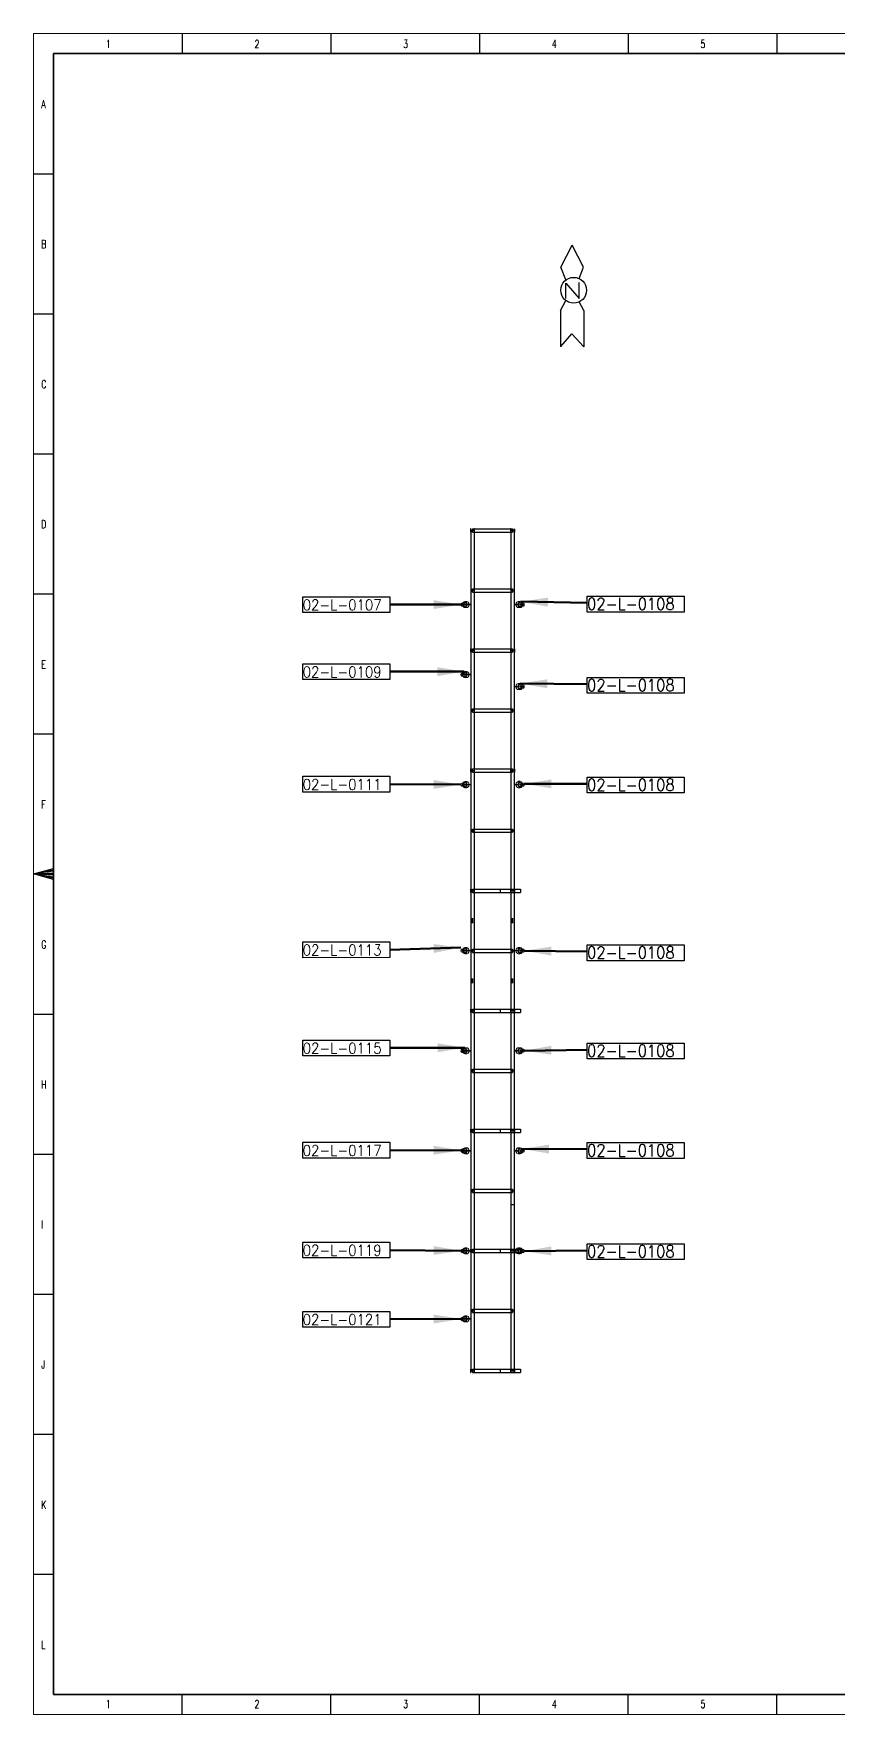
# Model space of a CAD drawing. Header units: inches. Extents: x 9 to 553326, y 5 to 186380.
# Drawn here: x 289738 to 378913, y 5 to 186380 of the extents above; entities that cross this region are included whole.
import ezdxf

# ---------------------------------------------------------------- set-up
doc = ezdxf.new("R2010")
doc.units = ezdxf.units.IN
doc.header["$MEASUREMENT"] = 0
doc.linetypes.add('LIGHTINGLAYOUTPROGRESSUNIT-EMBED 1_DWG$0$HIDDEN2', pattern=[0.1875, 0.125, -0.0625])
for name, color, linetype in [('_Auto', 7, 'Continuous'), ('Default', 7, 'Continuous'), ('LIGHTINGLAYOUTPROGRESSUNIT-EMBED 1_DWG$0$DwgTemplate', 7, 'Continuous')]:
    doc.layers.add(name, color=color, linetype=linetype)
doc.layers.add('Pipe Rack Lighting', color=1, linetype='Continuous', lineweight=5)
doc.styles.add('HZTXT', font='txt_qlt.shx', dxfattribs={"width": 0.7, "bigfont": 'hztxt.shx'})
doc.styles.get("Standard").update_dxf_attribs({"font": 'arial.ttf'})
doc.styles.add('TEG BORDER', font='txt_qlt.shx', dxfattribs={"width": 0.7, "bigfont": 'hztxt.shx'})
doc.dimstyles.new('ANSI_L', dxfattribs={"dimtxt": 0.18, "dimasz": 0.18, "dimexe": 0.18, "dimexo": 0.0625, "dimgap": 0.09, "dimtad": 0, "dimtih": 1, "dimtoh": 1, "dimdec": 4, "dimzin": 0, "dimdsep": 46, "dimtxsty": 'Standard', "dimcen": 0.09, "dimadec": 0, "dimazin": 0, "dimtfac": 1, "dimtdec": 4, "dimtofl": 0, "dimtmove": 0, "dimatfit": 3, "dimfxl": 1, "dimtolj": 1, "dimtzin": 0, "dimarcsym": 0})

# ---------------------------------------------------------------- blocks, each defined once
blk = doc.blocks.new('TEG BORDER A2')
for p, q in [((37.12, 420), (37.12, 415)), ((74.25, 420), (74.25, 415)), ((111.38, 420), (111.38, 415)), ((148.5, 420), (148.5, 415)), ((185.63, 420), (185.63, 415)), ((0, 385), (5, 385)), ((0, 350), (5, 350)), ((0, 315), (5, 315)), ((0, 280), (5, 280)), ((0, 245), (5, 245)), ((5, 210), (0, 210)), ((1.25, 210), (3.75, 210)), ((0, 175), (5, 175)), ((0, 140), (5, 140)), ((0, 105), (5, 105)), ((0, 70), (5, 70)), ((0, 35), (5, 35)), ((37.12, 0), (37.12, 5)), ((74.25, 0), (74.25, 5)), ((111.38, 0), (111.38, 5)), ((148.5, 0), (148.5, 5)), ((185.63, 0), (185.63, 5))]:
    blk.add_line(p, q)
at = {"linetype": 'Continuous'}
for p, q in [((489, 415), (5, 415)), ((5, 415), (5, 5)), ((5, 5), (489, 5))]:
    blk.add_line(p, q, dxfattribs=at)
at = {"color": 5, "lineweight": 15}
blk.add_lwpolyline([(0, 420), (594, 420), (594, 0), (0, 0)], close=True, dxfattribs=at)
blk.add_lwpolyline([(5, 415), (589, 415), (589, 5), (5, 5)], close=True)
blk.add_lwpolyline([(0, 210), (5, 211.34), (5, 208.66), (0, 210), (5, 211), (5, 210.67), (0, 210), (5, 210.33), (5, 209.67), (0, 210), (5, 209.33), (5, 209), (0, 210)])
at = {"char_height": 2, "width": 2, "style": 'TEG BORDER'}
for s, insert, attachment_point in [('1', (18.05, 418.41), 1), ('2', (55.17, 418.41), 1), ('3', (92.3, 418.41), 1), ('4', (129.42, 418.41), 1), ('5', (166.55, 418.41), 1), ('A', (1.91, 403.39), 1), ('B', (1.91, 368.39), 1), ('C', (1.91, 333.39), 1), ('D', (1.91, 298.39), 1), ('E', (1.91, 263.39), 1), ('F', (1.91, 228.39), 1), ('G', (1.91, 193.39), 1), ('H', (1.91, 158.39), 1), ('I', (1.91, 123.39), 1), ('J', (1.91, 88.39), 1), ('K', (1.91, 53.39), 1), ('L', (1.91, 18.39), 1), ('1', (18.05, 1.59), 7), ('2', (55.17, 1.59), 7), ('3', (92.3, 1.59), 7), ('4', (129.42, 1.59), 7), ('5', (166.55, 1.59), 7)]:
    blk.add_mtext(s, dxfattribs=dict(at, insert=insert, attachment_point=attachment_point))

msp = doc.modelspace()

# ---------------------------------------------------------------- linework, layer by layer
at = {"layer": '_Auto', "color": 7, "linetype": 'Continuous'}
for points in [[(319551, 123943), (329220, 123945), (329220, 122189), (319551, 122187)], [(351070, 123997), (361831, 123999), (361831, 122243), (351070, 122241)], [(319551, 116506), (329220, 116508), (329220, 114752), (319551, 114750)], [(351070, 114992), (361831, 114993), (361831, 113237), (351070, 113236)], [(319551, 104026), (329220, 104028), (329220, 102272), (319551, 102270)], [(351070, 103933), (361831, 103934), (361831, 102178), (351070, 102177)], [(319551, 85669), (329220, 85671), (329220, 83915), (319551, 83913)], [(351070, 85335), (361831, 85337), (361831, 83581), (351070, 83579)], [(319551, 74783), (329220, 74785), (329220, 73029), (319551, 73027)], [(351070, 74446), (361831, 74447), (361831, 72691), (351070, 72690)], [(319551, 63448), (329220, 63449), (329220, 61693), (319551, 61692)], [(351070, 63403), (361831, 63404), (361831, 61648), (351070, 61647)], [(319551, 52374), (329220, 52376), (329220, 50620), (319551, 50618)], [(351070, 52195), (361831, 52197), (361831, 50441), (351070, 50439)], [(319551, 44695), (329220, 44696), (329220, 42940), (319551, 42939)]]:
    msp.add_lwpolyline(points, close=True, dxfattribs=at)
at = {"layer": 'Default', "color": 7, "linetype": 'Continuous'}
for p, q in [((348166, 160499), (349426, 162936)), ((350687, 160480), (349418, 162936)), ((348730, 159069), (348166, 160499)), ((350202, 159207), (350687, 160480)), ((348730, 158695), (350203, 156998)), ((348730, 156998), (348730, 158695)), ((350203, 156998), (350203, 158784)), ((348140, 155668), (348730, 156778)), ((350710, 155659), (350203, 156640)), ((348134, 155649), (348134, 151639)), ((350710, 155659), (350710, 151658)), ((348160, 151677), (349395, 153097)), ((350704, 151658), (349395, 153097))]:
    msp.add_line(p, q, dxfattribs=at)
msp.add_circle((349580, 157923), 1427, dxfattribs=at)
at = {"layer": 'LIGHTINGLAYOUTPROGRESSUNIT-EMBED 1_DWG$0$DwgTemplate', "color": 9, "linetype": 'Continuous'}
for p, q in [((338170, 131463), (338147, 131463)), ((338147, 131463), (338147, 131096)), ((338147, 131096), (338170, 131096)), ((338170, 131286), (338170, 131463)), ((338572, 131286), (338170, 131286)), ((338170, 131273), (338572, 131273)), ((338170, 131096), (338170, 131273)), ((338188, 131279), (338188, 124623)), ((338188, 131279), (338554, 131279)), ((338371, 131463), (342585, 131463)), ((338371, 131096), (338371, 131463)), ((338371, 131096), (342585, 131096)), ((338554, 131279), (338554, 124623)), ((338572, 131463), (338572, 131286)), ((338594, 131463), (338572, 131463)), ((338572, 131273), (338572, 131096)), ((338572, 131096), (338594, 131096)), ((338594, 131096), (338594, 131463)), ((342585, 131463), (342585, 131096)), ((342607, 131463), (342585, 131463)), ((342585, 131096), (342607, 131096)), ((342607, 131463), (342808, 131463)), ((342607, 131286), (342607, 131463)), ((343009, 131286), (342607, 131286)), ((342607, 131096), (342607, 131273)), ((342607, 131273), (343009, 131273)), ((342607, 131096), (342808, 131096)), ((342625, 131273), (342625, 124623)), ((342808, 131463), (342808, 131286)), ((342808, 131273), (342808, 131096)), ((342991, 131273), (342991, 124623)), ((343009, 131463), (343009, 131286)), ((343032, 131463), (343009, 131463)), ((343009, 131273), (343009, 131096)), ((343009, 131096), (343032, 131096)), ((343032, 131096), (343032, 131463)), ((338554, 124623), (338188, 124623)), ((338188, 124616), (338554, 124616)), ((338188, 124616), (338188, 117967)), ((338371, 124440), (338371, 124806)), ((338371, 124806), (342808, 124806)), ((338371, 124440), (342808, 124440)), ((338554, 124616), (338554, 117967)), ((342991, 124623), (342625, 124623)), ((342625, 124616), (342991, 124616)), ((342625, 124616), (342625, 117967)), ((342808, 124806), (342808, 124440)), ((342991, 124616), (342991, 117967)), ((338554, 117967), (338188, 117967)), ((338188, 117967), (338188, 111311)), ((338188, 117967), (338554, 117967)), ((338371, 118150), (342808, 118150)), ((338371, 117784), (338371, 118150)), ((338371, 117784), (342808, 117784)), ((338554, 117967), (338554, 111311)), ((338572, 118150), (338572, 117974)), ((338594, 118150), (338572, 118150)), ((338572, 117960), (338572, 117784)), ((338572, 117784), (338594, 117784)), ((338594, 117784), (338594, 118150)), ((342607, 118150), (342585, 118150)), ((342585, 118150), (342585, 117784)), ((342585, 117784), (342607, 117784)), ((342607, 117974), (342607, 118150)), ((343009, 117974), (342607, 117974)), ((342607, 117960), (343009, 117960)), ((342607, 117784), (342607, 117960)), ((342991, 117967), (342625, 117967)), ((342625, 117967), (342625, 111311)), ((342625, 117967), (342991, 117967)), ((342808, 118150), (342808, 117784)), ((342991, 117967), (342991, 111311)), ((343032, 118150), (343009, 118150)), ((343009, 118150), (343009, 117974)), ((343009, 117960), (343009, 117784)), ((343009, 117784), (343032, 117784)), ((343032, 117784), (343032, 118150)), ((338554, 111311), (338188, 111311)), ((338188, 111304), (338554, 111304)), ((338188, 111304), (338188, 104661)), ((338371, 111494), (342808, 111494)), ((338371, 111128), (338371, 111494)), ((338371, 111128), (342808, 111128)), ((338554, 111304), (338554, 104661)), ((342991, 111311), (342625, 111311)), ((342625, 111304), (342991, 111304)), ((342625, 111304), (342625, 104654)), ((342808, 111494), (342808, 111128)), ((342991, 111304), (342991, 104654)), ((338188, 104648), (338188, 97998)), ((338371, 104661), (338371, 104838)), ((338371, 104838), (338572, 104838)), ((338371, 104471), (338371, 104648)), ((338371, 104471), (338572, 104471)), ((338554, 104648), (338554, 97998)), ((338594, 104838), (338572, 104838)), ((338572, 104838), (338572, 104661)), ((338572, 104648), (338572, 104471)), ((338572, 104471), (338594, 104471)), ((338594, 104838), (342808, 104838)), ((338594, 104471), (338594, 104838)), ((338594, 104471), (342808, 104471)), ((342585, 104838), (342585, 104471)), ((342607, 104838), (342585, 104838)), ((342585, 104471), (342607, 104471)), ((342607, 104661), (342607, 104838)), ((343009, 104661), (342607, 104661)), ((342607, 104471), (342607, 104648)), ((342607, 104648), (343009, 104648)), ((342991, 104654), (342625, 104654)), ((342625, 104654), (342991, 104654)), ((342625, 104654), (342625, 97998)), ((342808, 104838), (342808, 104471)), ((342991, 104654), (342991, 97998)), ((343032, 104838), (343009, 104838)), ((343009, 104838), (343009, 104661)), ((343009, 104648), (343009, 104471)), ((343009, 104471), (343032, 104471)), ((343032, 104471), (343032, 104838)), ((338554, 97998), (338188, 97998)), ((338188, 97991), (338188, 91342)), ((338188, 97991), (338554, 97991)), ((338371, 97815), (338371, 98181)), ((338371, 98181), (342808, 98181)), ((338371, 97815), (342808, 97815)), ((338554, 97991), (338554, 91342)), ((342991, 97998), (342625, 97998)), ((342625, 97991), (342625, 91525)), ((342625, 97991), (342991, 97991)), ((342808, 98181), (342808, 97815)), ((342991, 97991), (342991, 91525)), ((338188, 91342), (338554, 91342)), ((338188, 91342), (338188, 84686)), ((338554, 91342), (338188, 91342)), ((338371, 91159), (338371, 91525)), ((338371, 91525), (341477, 91525)), ((338554, 91342), (338554, 84686)), ((338572, 91525), (338572, 91349)), ((338594, 91525), (338572, 91525)), ((338572, 91335), (338572, 91159)), ((338594, 91159), (338594, 91525)), ((341477, 91159), (341477, 91525)), ((341477, 91525), (343696, 91525)), ((342607, 91525), (342585, 91525)), ((342585, 91525), (342585, 91159)), ((342607, 91349), (342607, 91525)), ((343009, 91349), (342607, 91349)), ((342607, 91159), (342607, 91335)), ((342607, 91335), (343009, 91335)), ((343032, 91525), (343009, 91525)), ((343009, 91525), (343009, 91349)), ((343009, 91335), (343009, 91159)), ((343032, 91159), (343032, 91525)), ((343696, 91525), (343696, 91159)), ((338371, 91159), (341477, 91159)), ((338572, 91159), (338594, 91159)), ((341477, 91159), (343696, 91159)), ((342585, 91159), (342607, 91159)), ((342625, 91159), (342625, 84686)), ((342991, 91159), (342991, 84686)), ((343009, 91159), (343032, 91159)), ((338204, 88028), (338204, 88019)), ((338204, 88019), (338204, 88014)), ((338362, 88019), (338204, 88019)), ((338204, 88014), (338371, 88014)), ((338204, 88014), (338204, 88008)), ((338371, 88014), (338204, 88014)), ((338204, 88008), (338204, 88000)), ((338204, 88008), (338362, 88008)), ((338362, 88118), (338362, 88280)), ((338371, 88118), (338362, 88118)), ((338362, 88118), (338362, 88019)), ((338362, 88008), (338362, 87910)), ((338362, 87910), (338371, 87910)), ((338362, 87747), (338362, 87910)), ((338371, 88280), (338371, 88118)), ((338371, 88014), (338371, 88118)), ((338371, 87910), (338371, 88014)), ((338371, 87910), (338371, 87747)), ((342642, 88028), (342642, 88019)), ((342642, 88019), (342642, 88014)), ((342799, 88019), (342642, 88019)), ((342642, 88014), (342642, 88008)), ((342808, 88014), (342642, 88014)), ((342642, 88014), (342808, 88014)), ((342642, 88008), (342642, 88000)), ((342642, 88008), (342799, 88008)), ((342799, 88118), (342799, 88280)), ((342799, 88118), (342799, 88019)), ((342808, 88118), (342799, 88118)), ((342799, 88008), (342799, 87910)), ((342799, 87747), (342799, 87910)), ((342799, 87910), (342808, 87910)), ((342808, 88280), (342808, 88118)), ((342808, 88014), (342808, 88118)), ((342808, 87910), (342808, 88014)), ((342808, 87910), (342808, 87747)), ((338554, 84686), (338188, 84686)), ((338188, 84679), (338554, 84679)), ((338188, 84679), (338188, 78029)), ((338204, 84686), (338204, 84679)), ((338204, 84679), (338204, 84679)), ((338362, 84679), (338362, 84686)), ((338362, 84679), (338362, 84679)), ((338371, 84869), (342808, 84869)), ((338371, 84503), (338371, 84869)), ((338371, 84503), (342808, 84503)), ((338554, 84679), (338554, 78029)), ((342991, 84686), (342625, 84686)), ((342625, 84679), (342991, 84679)), ((342625, 84679), (342625, 78213)), ((342808, 84869), (342808, 84503)), ((342991, 84679), (342991, 78213)), ((338204, 81365), (338204, 81356)), ((338204, 81356), (338204, 81351)), ((338362, 81356), (338204, 81356)), ((338371, 81351), (338204, 81351)), ((338204, 81351), (338204, 81345)), ((338204, 81351), (338371, 81351)), ((338204, 81345), (338204, 81336)), ((338204, 81345), (338362, 81345)), ((338362, 81455), (338362, 81617)), ((338362, 81455), (338362, 81356)), ((338371, 81455), (338362, 81455)), ((338362, 81345), (338362, 81247)), ((338362, 81084), (338362, 81247)), ((338362, 81247), (338371, 81247)), ((338371, 81617), (338371, 81455)), ((338371, 81351), (338371, 81455)), ((338371, 81247), (338371, 81351)), ((338371, 81247), (338371, 81084)), ((342642, 81365), (342642, 81356)), ((342799, 81356), (342642, 81356)), ((342642, 81356), (342642, 81351)), ((342808, 81351), (342642, 81351)), ((342642, 81351), (342642, 81345)), ((342642, 81351), (342808, 81351)), ((342642, 81345), (342642, 81336)), ((342642, 81345), (342799, 81345)), ((342799, 81455), (342799, 81617)), ((342799, 81455), (342799, 81356)), ((342808, 81455), (342799, 81455)), ((342799, 81345), (342799, 81247)), ((342799, 81084), (342799, 81247)), ((342799, 81247), (342808, 81247)), ((342808, 81617), (342808, 81455)), ((342808, 81351), (342808, 81455)), ((342808, 81247), (342808, 81351)), ((342808, 81247), (342808, 81084)), ((338188, 78029), (338554, 78029)), ((338188, 78029), (338188, 71373)), ((338554, 78029), (338188, 78029)), ((338371, 77846), (338371, 78213)), ((338371, 78213), (341477, 78213)), ((338371, 77846), (341477, 77846)), ((338554, 78029), (338554, 71373)), ((338594, 78213), (338572, 78213)), ((338572, 78213), (338572, 78036)), ((338572, 78023), (338572, 77846)), ((338572, 77846), (338594, 77846)), ((338594, 77846), (338594, 78213)), ((341477, 77846), (341477, 78213)), ((341477, 78213), (343696, 78213)), ((341477, 77846), (343696, 77846)), ((342607, 78213), (342585, 78213)), ((342585, 78213), (342585, 77846)), ((342585, 77846), (342607, 77846)), ((342607, 78036), (342607, 78213)), ((343009, 78036), (342607, 78036)), ((342607, 77846), (342607, 78023)), ((342607, 78023), (343009, 78023)), ((342625, 77846), (342625, 71373)), ((342991, 77846), (342991, 71373)), ((343032, 78213), (343009, 78213)), ((343009, 78213), (343009, 78036)), ((343009, 78023), (343009, 77846)), ((343009, 77846), (343032, 77846)), ((343032, 77846), (343032, 78213)), ((343696, 78213), (343696, 77846)), ((338554, 71373), (338188, 71373)), ((338188, 71366), (338554, 71366)), ((338188, 71366), (338188, 64717)), ((338371, 71556), (342808, 71556)), ((338371, 71190), (338371, 71556)), ((338371, 71190), (342808, 71190)), ((338554, 71366), (338554, 64717)), ((342991, 71373), (342625, 71373)), ((342625, 71366), (342625, 64900)), ((342625, 71366), (342991, 71366)), ((342808, 71556), (342808, 71190)), ((342991, 71366), (342991, 64900)), ((338188, 64717), (338188, 58061)), ((338188, 64717), (338554, 64717)), ((338554, 64717), (338188, 64717)), ((338371, 64534), (338371, 64900)), ((338371, 64900), (341477, 64900)), ((338371, 64534), (341477, 64534)), ((338554, 64717), (338554, 58061)), ((338572, 64900), (338572, 64724)), ((338594, 64900), (338572, 64900)), ((338572, 64710), (338572, 64534)), ((338572, 64534), (338594, 64534)), ((338594, 64534), (338594, 64900)), ((341477, 64900), (343696, 64900)), ((341477, 64534), (341477, 64900)), ((341477, 64534), (343696, 64534)), ((342585, 64900), (342585, 64534)), ((342607, 64900), (342585, 64900)), ((342585, 64534), (342607, 64534)), ((342607, 64724), (342607, 64900)), ((343009, 64724), (342607, 64724)), ((342607, 64710), (343009, 64710)), ((342607, 64534), (342607, 64710)), ((342625, 64534), (342625, 56507)), ((342991, 64534), (342991, 56507)), ((343009, 64900), (343009, 64724)), ((343032, 64900), (343009, 64900)), ((343009, 64710), (343009, 64534)), ((343009, 64534), (343032, 64534)), ((343032, 64534), (343032, 64900)), ((343696, 64900), (343696, 64534)), ((338554, 58061), (338188, 58061)), ((338188, 58054), (338554, 58054)), ((338188, 58054), (338188, 51404)), ((338371, 58244), (342808, 58244)), ((338371, 57878), (338371, 58244)), ((338371, 57878), (342808, 57878)), ((338554, 58054), (338554, 51404)), ((342625, 58054), (342991, 58054)), ((342625, 58054), (342625, 51588)), ((342808, 58244), (342808, 57878)), ((342991, 58054), (342991, 51588)), ((342991, 56507), (342625, 56507)), ((338188, 51404), (338554, 51404)), ((338188, 51404), (338188, 44748)), ((338554, 51404), (338188, 51404)), ((338371, 51221), (338371, 51588)), ((338371, 51588), (341477, 51588)), ((338371, 51221), (341477, 51221)), ((338554, 51404), (338554, 44748)), ((338572, 51588), (338572, 51411)), ((338594, 51588), (338572, 51588)), ((338572, 51398), (338572, 51221)), ((338572, 51221), (338594, 51221)), ((338594, 51221), (338594, 51588)), ((341477, 51221), (341477, 51588)), ((341477, 51588), (343696, 51588)), ((341477, 51221), (343696, 51221)), ((342585, 51588), (342585, 51221)), ((342607, 51588), (342585, 51588)), ((342585, 51221), (342607, 51221)), ((342607, 51411), (342607, 51588)), ((343009, 51411), (342607, 51411)), ((342607, 51398), (343009, 51398)), ((342607, 51221), (342607, 51398)), ((342625, 51221), (342625, 44748)), ((342991, 51221), (342991, 44748)), ((343032, 51588), (343009, 51588)), ((343009, 51588), (343009, 51411)), ((343009, 51398), (343009, 51221)), ((343009, 51221), (343032, 51221)), ((343032, 51221), (343032, 51588)), ((343696, 51588), (343696, 51221)), ((338554, 44748), (338188, 44748)), ((338188, 44741), (338554, 44741)), ((338188, 44741), (338188, 38092)), ((338371, 44565), (338371, 44931)), ((338371, 44931), (342808, 44931)), ((338554, 44741), (338554, 38092)), ((342991, 44748), (342625, 44748)), ((342625, 44741), (342625, 38275)), ((342625, 44741), (342991, 44741)), ((342808, 44931), (342808, 44565)), ((342991, 44741), (342991, 38275)), ((338371, 44565), (342808, 44565)), ((338170, 38275), (338147, 38275)), ((338147, 38275), (338147, 37909)), ((338147, 37909), (338170, 37909)), ((338170, 38099), (338170, 38275)), ((338572, 38099), (338170, 38099)), ((338170, 38085), (338572, 38085)), ((338170, 37909), (338170, 38085)), ((338554, 38092), (338188, 38092)), ((338371, 37909), (338371, 38275)), ((338371, 38275), (341477, 38275)), ((338371, 37909), (341477, 37909)), ((338572, 38275), (338572, 38099)), ((338594, 38275), (338572, 38275)), ((338572, 38085), (338572, 37909)), ((338572, 37909), (338594, 37909)), ((338594, 37909), (338594, 38275)), ((341477, 38275), (343696, 38275)), ((341477, 37909), (341477, 38275)), ((341477, 37909), (343696, 37909)), ((342607, 38275), (342585, 38275)), ((342585, 38275), (342585, 37909)), ((342585, 37909), (342607, 37909)), ((342607, 38099), (342607, 38275)), ((343009, 38099), (342607, 38099)), ((342607, 38085), (343009, 38085)), ((342607, 37909), (342607, 38085)), ((343009, 38275), (343009, 38099)), ((343032, 38275), (343009, 38275)), ((343009, 38085), (343009, 37909)), ((343009, 37909), (343032, 37909)), ((343032, 37909), (343032, 38275)), ((343696, 38275), (343696, 37909))]:
    msp.add_line(p, q, dxfattribs=at)
at = {"layer": 'LIGHTINGLAYOUTPROGRESSUNIT-EMBED 1_DWG$0$DwgTemplate', "color": 1, "linetype": 'Continuous', "lineweight": 5}
for p, q in [((337171, 115471), (337340, 115514)), ((337171, 115138), (337340, 115095))]:
    msp.add_line(p, q, dxfattribs=at)
at = {"layer": 'LIGHTINGLAYOUTPROGRESSUNIT-EMBED 1_DWG$0$DwgTemplate', "color": 1, "linetype": 'Continuous'}
for p, q in [((343652, 103439), (343437, 103439)), ((337171, 73758), (337340, 73802)), ((337171, 73426), (337340, 73382))]:
    msp.add_line(p, q, dxfattribs=at)
at = {"layer": 'LIGHTINGLAYOUTPROGRESSUNIT-EMBED 1_DWG$0$DwgTemplate', "color": 1, "linetype": 'Continuous', "lineweight": 35}
msp.add_line((337171, 43694), (337340, 43651), dxfattribs=at)
at = {"layer": 'LIGHTINGLAYOUTPROGRESSUNIT-EMBED 1_DWG$0$DwgTemplate', "color": 1, "linetype": 'Continuous', "lineweight": 5}
msp.add_ellipse((337192, 115304), major_axis=(0, -169), ratio=0.7071068, start_param=3.321127, end_param=6.103651, dxfattribs=at)
at = {"layer": 'LIGHTINGLAYOUTPROGRESSUNIT-EMBED 1_DWG$0$DwgTemplate', "color": 1, "linetype": 'LIGHTINGLAYOUTPROGRESSUNIT-EMBED 1_DWG$0$HIDDEN2', "lineweight": 5}
for start_param, end_param in [(2.9620583, 6.2831853), (0, 0.1795344)]:
    msp.add_ellipse((337192, 115304), major_axis=(0, 169), ratio=0.7071068, start_param=start_param, end_param=end_param, dxfattribs=at)
msp.add_ellipse((337192, 115304), major_axis=(0, 28.2), ratio=0.7071068, dxfattribs=at)
at = {"layer": 'LIGHTINGLAYOUTPROGRESSUNIT-EMBED 1_DWG$0$DwgTemplate', "color": 1, "linetype": 'Continuous'}
msp.add_ellipse((337192, 73592), major_axis=(0, -169), ratio=0.7071068, start_param=3.321127, end_param=6.103651, dxfattribs=at)
at = {"layer": 'LIGHTINGLAYOUTPROGRESSUNIT-EMBED 1_DWG$0$DwgTemplate', "color": 1, "linetype": 'LIGHTINGLAYOUTPROGRESSUNIT-EMBED 1_DWG$0$HIDDEN2'}
for start_param, end_param in [(2.9620583, 6.2831853), (0, 0.1795344)]:
    msp.add_ellipse((337192, 73592), major_axis=(0, 169), ratio=0.7071068, start_param=start_param, end_param=end_param, dxfattribs=at)
msp.add_ellipse((337192, 73592), major_axis=(0, 28.2), ratio=0.7071068, dxfattribs=at)
at = {"layer": 'Pipe Rack Lighting', "linetype": 'Continuous'}
for p, q in [((337171, 123236), (337340, 123280)), ((337527, 123408), (337742, 123408)), ((337742, 123098), (338149, 123098)), ((337742, 123042), (338149, 123042)), ((343437, 123098), (343030, 123098)), ((343437, 123042), (343030, 123042)), ((343652, 123408), (343437, 123408)), ((344008, 123236), (343839, 123280)), ((337171, 122904), (337340, 122860)), ((337527, 122732), (337742, 122732)), ((343652, 122732), (343437, 122732)), ((344008, 122904), (343839, 122860)), ((337527, 115643), (337742, 115643)), ((337527, 114966), (337742, 114966)), ((337742, 115333), (338149, 115333)), ((337742, 115276), (338149, 115276)), ((343437, 114001), (343030, 114001)), ((343437, 113945), (343030, 113945)), ((343652, 114311), (343437, 114311)), ((344008, 114140), (343839, 114183)), ((344008, 113807), (343839, 113764)), ((343652, 113635), (343437, 113635)), ((337171, 103268), (337340, 103311)), ((337171, 102935), (337340, 102892)), ((337527, 103439), (337742, 103439)), ((337527, 102763), (337742, 102763)), ((337742, 103130), (338149, 103130)), ((337742, 103073), (338149, 103073)), ((343437, 103130), (343030, 103130)), ((343437, 103073), (343030, 103073)), ((343652, 102763), (343437, 102763)), ((344008, 103268), (343839, 103311)), ((344008, 102935), (343839, 102892)), ((337171, 84852), (337340, 84895)), ((337171, 84519), (337340, 84476)), ((337527, 85024), (337742, 85024)), ((337527, 84348), (337742, 84348)), ((337742, 84714), (338149, 84714)), ((337742, 84658), (338149, 84658)), ((343437, 84714), (343030, 84714)), ((343437, 84658), (343030, 84658)), ((343652, 85024), (343437, 85024)), ((343652, 84348), (343437, 84348)), ((344008, 84852), (343839, 84895)), ((344008, 84519), (343839, 84476)), ((337527, 73930), (337742, 73930)), ((337527, 73254), (337742, 73254)), ((337742, 73620), (338149, 73620)), ((337742, 73564), (338149, 73564)), ((343437, 73620), (343030, 73620)), ((343437, 73564), (343030, 73564)), ((343652, 73930), (343437, 73930)), ((343652, 73254), (343437, 73254)), ((344008, 73758), (343839, 73802)), ((344008, 73426), (343839, 73382)), ((337171, 62665), (337340, 62708)), ((337527, 62836), (337742, 62836)), ((337527, 62160), (337742, 62160)), ((337742, 62526), (338149, 62526)), ((337742, 62470), (338149, 62470)), ((343437, 62526), (343030, 62526)), ((343437, 62470), (343030, 62470)), ((343652, 62836), (343437, 62836)), ((343652, 62160), (343437, 62160)), ((344008, 62665), (343839, 62708)), ((344008, 62332), (343839, 62289)), ((337171, 51571), (337340, 51614)), ((337171, 51238), (337340, 51195)), ((337527, 51743), (337742, 51743)), ((337527, 51066), (337742, 51066)), ((337742, 51433), (338147, 51433)), ((337742, 51376), (338147, 51376)), ((343652, 51743), (343437, 51743)), ((343652, 51066), (343437, 51066)), ((344008, 51571), (343839, 51614)), ((344008, 51238), (343839, 51195)), ((337171, 44027), (337340, 44070)), ((337527, 44199), (337742, 44199)), ((337527, 43523), (337742, 43523)), ((337742, 43889), (338149, 43889)), ((337742, 43833), (338149, 43833))]:
    msp.add_line(p, q, dxfattribs=at)
at = {"layer": 'Pipe Rack Lighting', "linetype": 'LIGHTINGLAYOUTPROGRESSUNIT-EMBED 1_DWG$0$HIDDEN2'}
for p, q in [((337192, 123098), (337742, 123098)), ((337192, 123042), (337742, 123042)), ((337340, 123280), (337495, 123320)), ((343987, 123098), (343437, 123098)), ((343987, 123042), (343437, 123042)), ((343839, 123280), (343684, 123320)), ((337340, 122860), (337495, 122821)), ((343839, 122860), (343684, 122821)), ((337340, 115514), (337495, 115554)), ((337192, 115333), (337742, 115333)), ((337192, 115276), (337742, 115276)), ((337340, 115095), (337495, 115055)), ((343987, 114001), (343437, 114001)), ((343987, 113945), (343437, 113945)), ((343839, 114183), (343684, 114223)), ((343839, 113764), (343684, 113724)), ((337192, 103130), (337742, 103130)), ((337192, 103073), (337742, 103073)), ((337340, 103311), (337495, 103351)), ((337340, 102892), (337495, 102852)), ((343987, 103130), (343437, 103130)), ((343987, 103073), (343437, 103073)), ((343839, 103311), (343684, 103351)), ((343839, 102892), (343684, 102852)), ((337192, 84714), (337742, 84714)), ((337192, 84658), (337742, 84658)), ((337340, 84895), (337495, 84935)), ((337340, 84476), (337495, 84436)), ((343987, 84714), (343437, 84714)), ((343987, 84658), (343437, 84658)), ((343839, 84895), (343684, 84935)), ((343839, 84476), (343684, 84436)), ((337192, 73620), (337742, 73620)), ((337192, 73564), (337742, 73564)), ((337340, 73802), (337495, 73841)), ((337340, 73382), (337495, 73342)), ((343987, 73620), (343437, 73620)), ((343987, 73564), (343437, 73564)), ((343839, 73802), (343684, 73841)), ((343839, 73382), (343684, 73342)), ((337192, 62526), (337742, 62526)), ((337192, 62470), (337742, 62470)), ((337340, 62708), (337495, 62748)), ((337340, 62289), (337495, 62249)), ((343987, 62526), (343437, 62526)), ((343987, 62470), (343437, 62470)), ((343839, 62708), (343684, 62748)), ((343839, 62289), (343684, 62249)), ((337192, 51433), (337742, 51433)), ((337192, 51376), (337742, 51376)), ((337340, 51614), (337495, 51654)), ((337340, 51195), (337495, 51155)), ((338147, 51433), (338149, 51433)), ((338147, 51376), (338149, 51376)), ((343437, 51433), (343030, 51433)), ((343437, 51376), (343030, 51376)), ((343987, 51433), (343437, 51433)), ((343987, 51376), (343437, 51376)), ((343839, 51614), (343684, 51654)), ((343839, 51195), (343684, 51155)), ((337192, 43889), (337742, 43889)), ((337192, 43833), (337742, 43833)), ((337340, 44070), (337495, 44110)), ((337340, 43651), (337495, 43611))]:
    msp.add_line(p, q, dxfattribs=at)
at = {"layer": 'Pipe Rack Lighting', "color": 9, "linetype": 'Continuous'}
for p, q in [((338147, 118150), (338147, 117784)), ((338170, 118150), (338147, 118150)), ((338147, 117784), (338170, 117784)), ((338170, 117974), (338170, 118150)), ((338572, 117974), (338170, 117974)), ((338170, 117960), (338572, 117960)), ((338170, 117784), (338170, 117960)), ((338170, 104838), (338147, 104838)), ((338147, 104838), (338147, 104471)), ((338147, 104471), (338170, 104471)), ((338170, 104661), (338170, 104838)), ((338572, 104661), (338170, 104661)), ((338170, 104471), (338170, 104648)), ((338170, 104648), (338572, 104648)), ((338147, 91525), (338147, 91159)), ((338170, 91525), (338147, 91525)), ((338170, 91349), (338170, 91525)), ((338572, 91349), (338170, 91349)), ((338170, 91335), (338572, 91335)), ((338170, 91159), (338170, 91335)), ((338147, 91159), (338170, 91159)), ((338170, 78213), (338147, 78213)), ((338147, 78213), (338147, 77846)), ((338147, 77846), (338170, 77846)), ((338170, 78036), (338170, 78213)), ((338572, 78036), (338170, 78036)), ((338170, 78023), (338572, 78023)), ((338170, 77846), (338170, 78023)), ((338170, 64900), (338147, 64900)), ((338147, 64900), (338147, 64534)), ((338147, 64534), (338170, 64534)), ((338170, 64724), (338170, 64900)), ((338572, 64724), (338170, 64724)), ((338170, 64710), (338572, 64710)), ((338170, 64534), (338170, 64710)), ((338170, 51588), (338147, 51588)), ((338147, 51588), (338147, 51221)), ((338147, 51221), (338170, 51221)), ((338170, 51411), (338170, 51588)), ((338572, 51411), (338170, 51411)), ((338170, 51221), (338170, 51398)), ((338170, 51398), (338572, 51398))]:
    msp.add_line(p, q, dxfattribs=at)
at = {"layer": 'Pipe Rack Lighting', "linetype": 'Continuous', "lineweight": 35}
msp.add_line((337171, 62332), (337340, 62289), dxfattribs=at)
at = {"layer": 'Pipe Rack Lighting', "linetype": 'Continuous'}
for centre, major_axis, start_param, end_param in [((337192, 123070), (0, -169), 3.321127, 6.103651), ((337527, 123070), (0, -338), 3.1415927, 6.2831853), ((337742, 123070), (0, -338), 3.1415927, 7.7705515), ((337742, 123070), (0, 338), 4.7958191, 6.2831853), ((343437, 123070), (0, 338), 3.1415927, 7.7705515), ((343437, 123070), (0, -338), 4.7958191, 6.2831853), ((343652, 123070), (0, 338), 3.1415927, 6.2831853), ((343987, 123070), (0, 169), 3.321127, 6.103651), ((337527, 115304), (0, -338), 3.1415927, 6.2831853), ((337742, 115304), (0, -338), 3.1415927, 7.7705515), ((337742, 115304), (0, 338), 4.7958191, 6.2831853), ((343437, 113973), (0, 338), 3.1415927, 7.7705515), ((343437, 113973), (0, -338), 4.7958191, 6.2831853), ((343652, 113973), (0, 338), 3.1415927, 6.2831853), ((343987, 113973), (0, 169), 3.321127, 6.103651), ((337192, 103101), (0, -169), 3.321127, 6.103651), ((337527, 103101), (0, -338), 3.1415927, 6.2831853), ((337742, 103101), (0, -338), 3.1415927, 7.7705515), ((337742, 103101), (0, 338), 4.7958191, 6.2831853), ((343437, 103101), (0, 338), 3.1415927, 7.7705515), ((343437, 103101), (0, -338), 4.7958191, 6.2831853), ((343652, 103101), (0, 338), 3.1415927, 6.2831853), ((343987, 103101), (0, 169), 3.321127, 6.103651), ((337192, 84686), (0, -169), 3.321127, 6.103651), ((337527, 84686), (0, -338), 3.1415927, 6.2831853), ((337742, 84686), (0, -338), 3.1415927, 7.7705515), ((337742, 84686), (0, 338), 4.7958191, 6.2831853), ((343437, 84686), (0, 338), 3.1415927, 7.7705515), ((343437, 84686), (0, -338), 4.7958191, 6.2831853), ((343652, 84686), (0, 338), 3.1415927, 6.2831853), ((343987, 84686), (0, 169), 3.321127, 6.103651), ((337527, 73592), (0, -338), 3.1415927, 6.2831853), ((337742, 73592), (0, -338), 3.1415927, 7.7705515), ((337742, 73592), (0, 338), 4.7958191, 6.2831853), ((343437, 73592), (0, 338), 3.1415927, 7.7705515), ((343437, 73592), (0, -338), 4.7958191, 6.2831853), ((343652, 73592), (0, 338), 3.1415927, 6.2831853), ((343987, 73592), (0, 169), 3.321127, 6.103651), ((337192, 62498), (0, -169), 3.321127, 6.103651), ((337527, 62498), (0, -338), 3.1415927, 6.2831853), ((337742, 62498), (0, -338), 3.1415927, 7.7705515), ((337742, 62498), (0, 338), 4.7958191, 6.2831853), ((343437, 62498), (0, 338), 3.1415927, 7.7705515), ((343437, 62498), (0, -338), 4.7958191, 6.2831853), ((343652, 62498), (0, 338), 3.1415927, 6.2831853), ((343987, 62498), (0, 169), 3.321127, 6.103651), ((337192, 51404), (0, -169), 3.321127, 6.103651), ((337527, 51404), (0, -338), 3.1415927, 6.2831853), ((337742, 51404), (0, -338), 3.1415927, 7.7705515), ((337742, 51404), (0, 338), 4.7958191, 6.2831853), ((338149, 51404), (0, 35.2), 0.0633814, 3.0782113), ((338149, 51404), (0, 35.2), 0.0633814, 3.0782113), ((338149, 51404), (0, -28.2), 3.2208493, 6.2039287), ((338149, 51404), (0, 35.2), 4.9096661, 5.2826544), ((338149, 51404), (0, 35.2), 4.9096661, 5.2826544), ((338149, 51404), (0, 35.2), 4.1421236, 4.5151119), ((338149, 51404), (0, 35.2), 4.1421236, 4.5151119), ((343437, 51404), (0, 338), 5.2848076, 7.2815631), ((343437, 51404), (0, -338), 5.2848076, 6.2831853), ((343437, 51404), (0, -338), 0, 0.9983778), ((343652, 51404), (0, 338), 3.1415927, 6.2831853), ((343987, 51404), (0, 169), 3.321127, 6.103651), ((337192, 43861), (0, -169), 3.321127, 6.103651), ((337527, 43861), (0, -338), 3.1415927, 6.2831853), ((337742, 43861), (0, -338), 3.1415927, 7.7705515), ((337742, 43861), (0, 338), 4.7958191, 6.2831853)]:
    msp.add_ellipse(centre, major_axis=major_axis, ratio=0.7071068, start_param=start_param, end_param=end_param, dxfattribs=at)
at = {"layer": 'Pipe Rack Lighting', "linetype": 'LIGHTINGLAYOUTPROGRESSUNIT-EMBED 1_DWG$0$HIDDEN2'}
for centre, major_axis, start_param, end_param in [((337192, 123070), (0, 169), 2.9620583, 6.2831853), ((337192, 123070), (0, 169), 0, 0.1795344), ((337527, 123070), (0, 338), 3.1415927, 6.2831853), ((337742, 123070), (0, -338), 1.4873662, 1.6542264), ((343437, 123070), (0, 338), 1.4873662, 1.6542264), ((343652, 123070), (0, -338), 3.1415927, 6.2831853), ((343987, 123070), (0, -169), 2.9620583, 6.2831853), ((343987, 123070), (0, -169), 0, 0.1795344), ((337527, 115304), (0, 338), 3.1415927, 6.2831853), ((337742, 115304), (0, -338), 1.4873662, 1.6542264), ((343437, 113973), (0, 338), 1.4873662, 1.6542264), ((343652, 113973), (0, -338), 3.1415927, 6.2831853), ((343987, 113973), (0, -169), 2.9620583, 6.2831853), ((343987, 113973), (0, -169), 0, 0.1795344), ((337192, 103101), (0, 169), 2.9620583, 6.2831853), ((337192, 103101), (0, 169), 0, 0.1795344), ((337527, 103101), (0, 338), 3.1415927, 6.2831853), ((337742, 103101), (0, -338), 1.4873662, 1.6542264), ((343437, 103101), (0, 338), 1.4873662, 1.6542264), ((343652, 103101), (0, -338), 3.1415927, 6.2831853), ((343987, 103101), (0, -169), 2.9620583, 6.2831853), ((343987, 103101), (0, -169), 0, 0.1795344), ((337192, 84686), (0, 169), 2.9620583, 6.2831853), ((337192, 84686), (0, 169), 0, 0.1795344), ((337527, 84686), (0, 338), 3.1415927, 6.2831853), ((337742, 84686), (0, -338), 1.4873662, 1.6542264), ((343437, 84686), (0, 338), 1.4873662, 1.6542264), ((343652, 84686), (0, -338), 3.1415927, 6.2831853), ((343987, 84686), (0, -169), 2.9620583, 6.2831853), ((343987, 84686), (0, -169), 0, 0.1795344), ((337527, 73592), (0, 338), 3.1415927, 6.2831853), ((337742, 73592), (0, -338), 1.4873662, 1.6542264), ((343437, 73592), (0, 338), 1.4873662, 1.6542264), ((343652, 73592), (0, -338), 3.1415927, 6.2831853), ((343987, 73592), (0, -169), 2.9620583, 6.2831853), ((343987, 73592), (0, -169), 0, 0.1795344), ((337192, 62498), (0, 169), 2.9620583, 6.2831853), ((337192, 62498), (0, 169), 0, 0.1795344), ((337527, 62498), (0, 338), 3.1415927, 6.2831853), ((337742, 62498), (0, -338), 1.4873662, 1.6542264), ((343437, 62498), (0, 338), 1.4873662, 1.6542264), ((343652, 62498), (0, -338), 3.1415927, 6.2831853), ((343987, 62498), (0, -169), 2.9620583, 6.2831853), ((343987, 62498), (0, -169), 0, 0.1795344), ((337192, 51404), (0, 169), 2.9620583, 6.2831853), ((337192, 51404), (0, 169), 0, 0.1795344), ((337527, 51404), (0, 338), 3.1415927, 6.2831853), ((337742, 51404), (0, -338), 1.4873662, 1.6542264), ((338149, 51404), (0, 35.2), 0, 0.0633814), ((338149, 51404), (0, 35.2), 0, 0.0633814), ((338149, 51404), (0, 28.2), 3.062336, 6.2831853), ((338149, 51404), (0, 28.2), 0, 0.0792566), ((338149, 51404), (0, -35.2), 6.2198039, 7.2837162), ((338149, 51404), (0, -35.2), 6.2198039, 7.2837162), ((338149, 51404), (0, 35.2), 5.2826544, 6.2831853), ((338149, 51404), (0, 35.2), 5.2826544, 6.2831853), ((338149, 51404), (0, 35.2), 4.5151119, 4.9096661), ((338149, 51404), (0, 35.2), 4.5151119, 4.9096661), ((343437, 51404), (0, 338), 1.4873662, 1.6542264), ((343437, 51404), (0, 338), 0.9983778, 1.4873662), ((343437, 51404), (0, 338), 1.6542264, 2.1432149), ((343652, 51404), (0, -338), 3.1415927, 6.2831853), ((343437, 51404), (0, -338), 0.9983778, 2.1432149), ((343987, 51404), (0, -169), 2.9620583, 6.2831853), ((343987, 51404), (0, -169), 0, 0.1795344), ((337192, 43861), (0, 169), 2.9620583, 6.2831853), ((337192, 43861), (0, 169), 0, 0.1795344), ((337527, 43861), (0, 338), 3.1415927, 6.2831853), ((337742, 43861), (0, -338), 1.4873662, 1.6542264)]:
    msp.add_ellipse(centre, major_axis=major_axis, ratio=0.7071068, start_param=start_param, end_param=end_param, dxfattribs=at)
for centre, major_axis in [((337192, 123070), (0, 28.2)), ((337527, 123070), (0, 254)), ((343652, 123070), (0, -254)), ((343987, 123070), (0, -28.2)), ((337527, 115304), (0, 254)), ((343652, 113973), (0, -254)), ((343987, 113973), (0, -28.2)), ((337192, 103101), (0, 28.2)), ((337527, 103101), (0, 254)), ((343652, 103101), (0, -254)), ((343987, 103101), (0, -28.2)), ((337192, 84686), (0, 28.2)), ((337527, 84686), (0, 254)), ((343652, 84686), (0, -254)), ((343987, 84686), (0, -28.2)), ((337527, 73592), (0, 254)), ((343652, 73592), (0, -254)), ((343987, 73592), (0, -28.2)), ((337192, 62498), (0, 28.2)), ((337527, 62498), (0, 254)), ((343652, 62498), (0, -254)), ((343987, 62498), (0, -28.2)), ((337192, 51404), (0, 28.2)), ((337527, 51404), (0, 254)), ((343030, 51404), (0, 35.2)), ((343030, 51404), (0, 35.2)), ((343030, 51404), (0, -28.2)), ((343652, 51404), (0, -254)), ((343987, 51404), (0, -28.2)), ((337192, 43861), (0, 28.2)), ((337527, 43861), (0, 254))]:
    msp.add_ellipse(centre, major_axis=major_axis, ratio=0.7071068, dxfattribs=at)
at = {"layer": 'Pipe Rack Lighting', "linetype": 'Continuous'}
for centre, major_axis in [((338149, 123070), (0, 35.2)), ((338149, 123070), (0, 35.2)), ((338149, 123070), (0, 28.2)), ((343030, 123070), (0, 35.2)), ((343030, 123070), (0, 35.2)), ((343030, 123070), (0, -28.2)), ((338149, 115304), (0, 35.2)), ((338149, 115304), (0, 35.2)), ((338149, 115304), (0, 28.2)), ((343030, 113973), (0, 35.2)), ((343030, 113973), (0, 35.2)), ((343030, 113973), (0, -28.2)), ((338149, 103101), (0, 35.2)), ((338149, 103101), (0, 35.2)), ((338149, 103101), (0, 28.2)), ((343030, 103101), (0, 35.2)), ((343030, 103101), (0, 35.2)), ((343030, 103101), (0, -28.2)), ((338149, 84686), (0, 35.2)), ((338149, 84686), (0, 35.2)), ((338149, 84686), (0, 28.2)), ((343030, 84686), (0, 35.2)), ((343030, 84686), (0, 35.2)), ((343030, 84686), (0, -28.2)), ((338149, 73592), (0, 35.2)), ((338149, 73592), (0, 35.2)), ((338149, 73592), (0, 28.2)), ((343030, 73592), (0, 35.2)), ((343030, 73592), (0, 35.2)), ((343030, 73592), (0, -28.2)), ((338149, 62498), (0, 35.2)), ((338149, 62498), (0, 35.2)), ((338149, 62498), (0, 28.2)), ((343030, 62498), (0, 35.2)), ((343030, 62498), (0, 35.2)), ((343030, 62498), (0, -28.2)), ((338149, 43861), (0, 35.2)), ((338149, 43861), (0, 35.2)), ((338149, 43861), (0, 28.2))]:
    msp.add_ellipse(centre, major_axis=major_axis, ratio=0.7071068, dxfattribs=at)

# ---------------------------------------------------------------- block references
at = {"xscale": 443.75, "yscale": 443.75, "zscale": 443.75}
msp.add_blockref('TEG BORDER A2', (289738, 5), dxfattribs=at)

# ---------------------------------------------------------------- texts
at = {"layer": '_Auto', "color": 7, "style": 'HZTXT', "width": 0.9}
for s, height, p in [('02-L-0107', 1199.9, (319551, 122431)), ('02-L-0108', 1331.2, (351070, 122478)), ('02-L-0109', 1199.9, (319551, 114994)), ('02-L-0108', 1331.2, (351070, 113473)), ('02-L-0111', 1199.9, (319551, 102514)), ('02-L-0108', 1331.2, (351070, 102414)), ('02-L-0113', 1199.9, (319551, 84157)), ('02-L-0108', 1331.2, (351070, 83816)), ('02-L-0115', 1199.9, (319551, 73271)), ('02-L-0108', 1331.2, (351070, 72927)), ('02-L-0117', 1199.9, (319551, 61936)), ('02-L-0108', 1331.2, (351070, 61884)), ('02-L-0119', 1199.9, (319551, 50862)), ('02-L-0108', 1331.2, (351070, 50676)), ('02-L-0121', 1199.9, (319551, 43183))]:
    msp.add_text(s, height=height, dxfattribs=at).set_placement(p)

# ---------------------------------------------------------------- leaders
at = {"layer": '_Auto', "color": 136, "linetype": 'Continuous'}
for points in [[(337073, 123070), (329220, 123067)], [(343724, 123393), (351070, 123261)], [(337465, 115631), (329220, 115630)], [(343657, 114311), (351070, 114255)], [(337073, 103105), (329220, 103151)], [(344091, 103184), (351070, 103196)], [(337073, 85024), (329220, 84793)], [(344106, 84679), (351070, 84599)], [(337505, 73929), (329220, 73908)], [(344106, 73601), (351070, 73709)], [(337078, 62546), (329220, 62572)], [(343853, 62704), (351070, 62666)], [(337073, 51411), (329220, 51498)], [(344101, 51356), (351070, 51459)], [(337073, 43857), (329220, 43819)]]:
    msp.add_leader(points, dimstyle='ANSI_L', override={"dimscale": 1, "dimtxt": 3.175, "dimasz": 3000, "dimgap": 1.5875, "dimtad": 0, "dimlwd": 65535}, dxfattribs=at)

doc.saveas('drawing.dxf')
